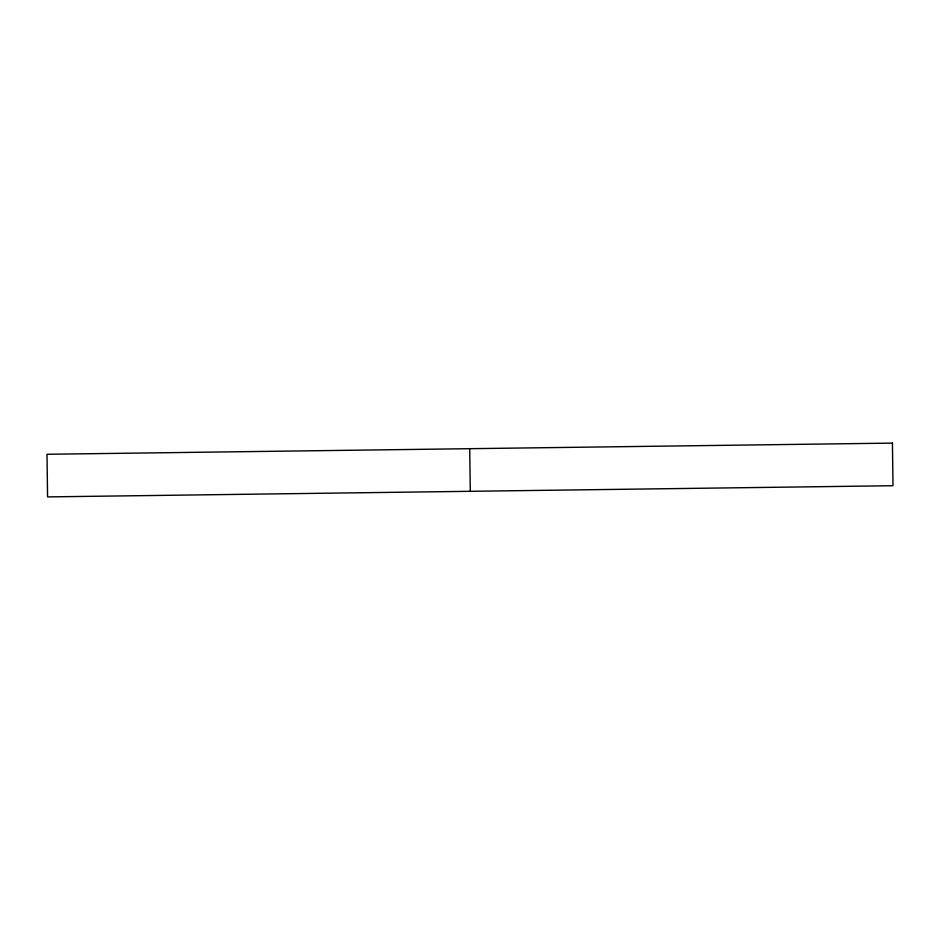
<?xml version="1.0" encoding="UTF-8"?>
<svg xmlns="http://www.w3.org/2000/svg" width="940" height="940" viewBox="0 0 940 940"><rect width="100%" height="100%" fill="white"/><g stroke="black" fill="none" stroke-linecap="round" stroke-linejoin="round"><path stroke-width="1.41" d="M469.718 448.686L470.282 491.315M892.436 443.104L47 454.279L47.564 496.896L893 485.721L892.436 443.104"/></g></svg>
